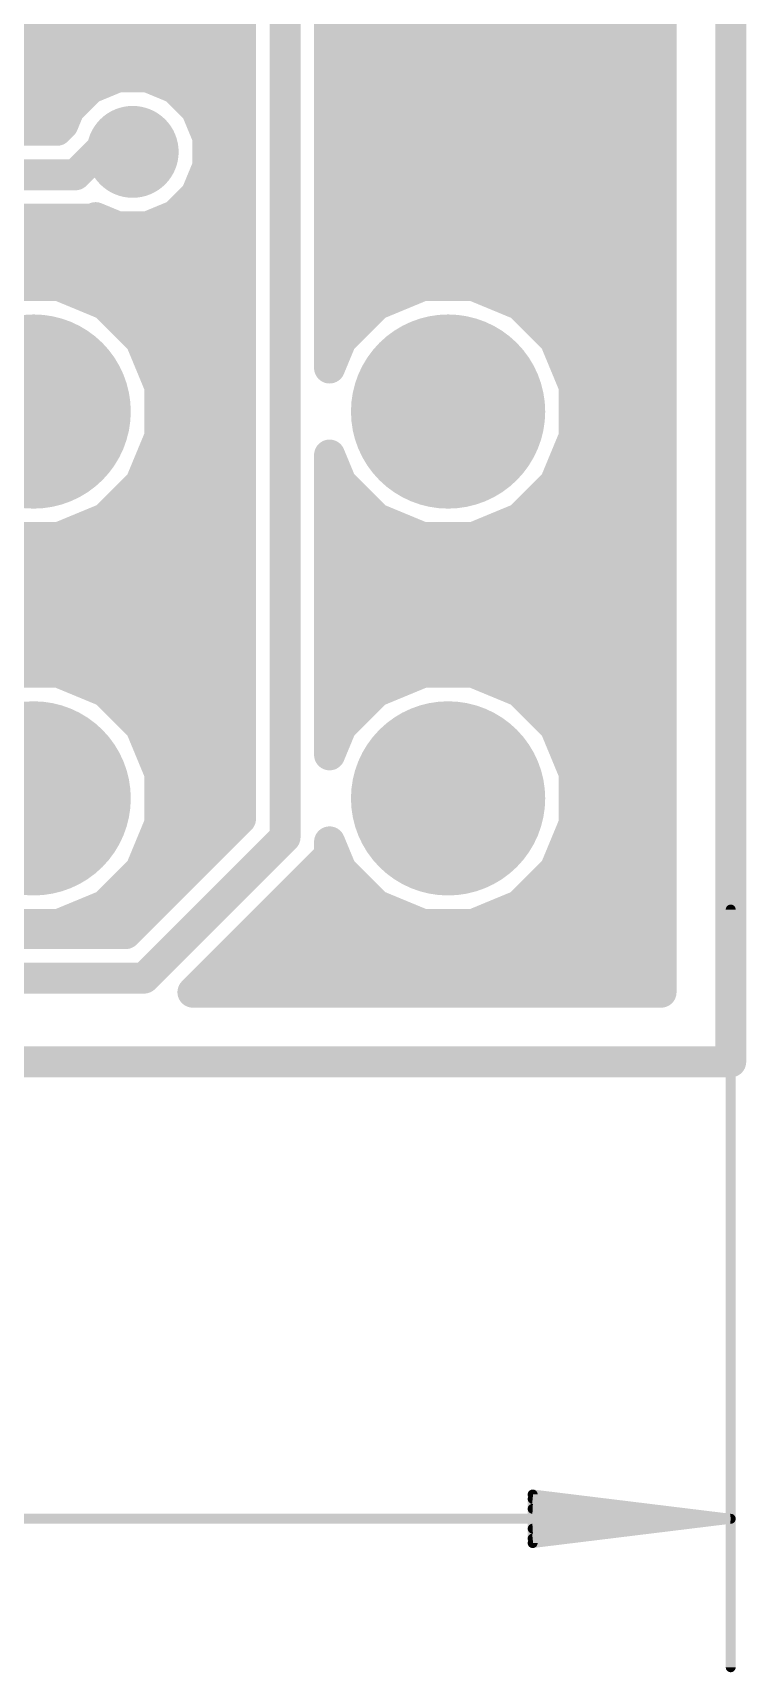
# Model space of a CAD drawing. Extents: x -22.4 to 22.4, y -27 to 9.2.
# Drawn here: x 9.84 to 19.2, y -27.02 to -5.49 of the extents above; entities that cross this region are included whole.
import ezdxf

# ---------------------------------------------------------------- set-up
doc = ezdxf.new("R2010")
doc.units = 0
for name, color, linetype in [('16', 175, 'CONTINUOUS'), ('17', 82, 'CONTINUOUS'), ('18', 82, 'CONTINUOUS'), ('20', 7, 'CONTINUOUS')]:
    doc.layers.add(name, color=color, linetype=linetype)

# ---------------------------------------------------------------- blocks, each defined once
blk = doc.blocks.new('ROUNDP')
at = {"const_width": 0.5}
blk.add_lwpolyline([(0, -0.25, 1), (0, 0.25, 1), (0, -0.25)], format="xyb", dxfattribs=at)
blk = doc.blocks.new('ROUNDV')
at = {"const_width": 0.5}
blk.add_lwpolyline([(0, -0.25, 1), (0, 0.25, 1), (0, -0.25)], format="xyb", dxfattribs=at)

msp = doc.modelspace()

# ---------------------------------------------------------------- linework, layer by layer
at = {"layer": '16', "const_width": 0.4064}
for points in [[(18.0856, 2.8319), (18.0856, -18.0856)], [(13.7342, -9.8887), (13.7342, -0.308)], [(13.15, -16.05), (13.15, -0.55)], [(12.5658, -0.792), (12.5658, -15.808)], [(3.8342, -5.2832), (12.5658, -5.2832)], [(13.7342, -5.2832), (18.0856, -5.2832)], [(3.8342, -5.6896), (12.5658, -5.6896)], [(13.7342, -5.6896), (18.0856, -5.6896)], [(8.302, -6.096), (10.8813, -6.096)], [(10.5925, -6.2156), (10.3156, -6.4925)], [(10.9542, -6.0658), (10.5925, -6.2156)], [(11.3458, -6.0658), (10.9542, -6.0658)], [(11.7075, -6.2156), (11.3458, -6.0658)], [(11.4187, -6.096), (12.5658, -6.096)], [(11.9844, -6.4925), (11.7075, -6.2156)], [(13.7342, -6.096), (18.0856, -6.096)], [(8.302, -6.5024), (10.3115, -6.5024)], [(10.3156, -6.4925), (10.2338, -6.69)], [(12.1342, -6.8542), (11.9844, -6.4925)], [(11.9885, -6.5024), (12.5658, -6.5024)], [(13.7342, -6.5024), (18.0856, -6.5024)], [(10.1568, -6.767), (8.302, -6.767)], [(10.2338, -6.69), (10.1568, -6.767)], [(12.1342, -7.2458), (12.1342, -6.8542)], [(10.3988, -7.3512), (10.7, -7.05)], [(10.7, -7.05), (11.15, -7.05)], [(12.1342, -6.9088), (12.5658, -6.9088)], [(13.7342, -6.9088), (18.0856, -6.9088)], [(11.9844, -7.6075), (12.1342, -7.2458)], [(7.3114, -7.3512), (10.3988, -7.3512)], [(12.1054, -7.3152), (12.5658, -7.3152)], [(13.7342, -7.3152), (18.0856, -7.3152)], [(11.7075, -7.8844), (11.9844, -7.6075)], [(11.8703, -7.7216), (12.5658, -7.7216)], [(13.7342, -7.7216), (18.0856, -7.7216)], [(8.302, -7.9354), (10.6408, -7.9354)], [(10.6408, -7.9354), (10.6627, -7.9135)], [(10.6627, -7.9135), (10.9542, -8.0342)], [(11.3458, -8.0342), (11.7075, -7.8844)], [(8.302, -8.128), (12.5658, -8.128)], [(10.9542, -8.0342), (11.3458, -8.0342)], [(13.7342, -8.128), (18.0856, -8.128)], [(8.302, -8.5344), (12.5658, -8.5344)], [(13.7342, -8.5344), (18.0856, -8.5344)], [(10.1794, -8.804), (9.5206, -8.804)], [(10.788, -9.0561), (10.1794, -8.804)], [(14.9606, -8.804), (14.352, -9.0561)], [(15.6194, -8.804), (14.9606, -8.804)], [(16.228, -9.0561), (15.6194, -8.804)], [(10.5097, -8.9408), (12.5658, -8.9408)], [(13.7342, -8.9408), (14.6303, -8.9408)], [(15.9497, -8.9408), (18.0856, -8.9408)], [(11.2539, -9.522), (10.788, -9.0561)], [(14.352, -9.0561), (13.8861, -9.522)], [(16.6939, -9.522), (16.228, -9.0561)], [(11.0791, -9.3472), (12.5658, -9.3472)], [(13.7342, -9.3472), (14.0609, -9.3472)], [(16.5191, -9.3472), (18.0856, -9.3472)], [(11.506, -10.1306), (11.2539, -9.522)], [(13.8861, -9.522), (13.7342, -9.8887)], [(16.946, -10.1306), (16.6939, -9.522)], [(11.3498, -9.7536), (12.5658, -9.7536)], [(13.7342, -9.7536), (13.7902, -9.7536)], [(16.7898, -9.7536), (18.0856, -9.7536)], [(11.506, -10.7894), (11.506, -10.1306)], [(11.506, -10.16), (12.5658, -10.16)], [(16.946, -10.7894), (16.946, -10.1306)], [(16.946, -10.16), (18.0856, -10.16)], [(11.506, -10.5664), (12.5658, -10.5664)], [(16.946, -10.5664), (18.0856, -10.5664)], [(11.2539, -11.398), (11.506, -10.7894)], [(16.6939, -11.398), (16.946, -10.7894)], [(11.43, -10.9728), (12.5658, -10.9728)], [(13.7342, -14.9687), (13.7342, -11.0313)], [(13.7342, -11.0313), (13.8861, -11.398)], [(16.87, -10.9728), (18.0856, -10.9728)], [(10.788, -11.8639), (11.2539, -11.398)], [(11.2617, -11.3792), (12.5658, -11.3792)], [(13.7342, -11.3792), (13.8783, -11.3792)], [(13.8861, -11.398), (14.352, -11.8639)], [(16.228, -11.8639), (16.6939, -11.398)], [(16.7017, -11.3792), (18.0856, -11.3792)], [(10.8663, -11.7856), (12.5658, -11.7856)], [(13.7342, -11.7856), (14.2737, -11.7856)], [(16.3063, -11.7856), (18.0856, -11.7856)], [(10.1794, -12.116), (10.788, -11.8639)], [(14.352, -11.8639), (14.9606, -12.116)], [(15.6194, -12.116), (16.228, -11.8639)], [(7.1796, -12.192), (12.5658, -12.192)], [(9.5206, -12.116), (10.1794, -12.116)], [(13.7342, -12.192), (18.0856, -12.192)], [(14.9606, -12.116), (15.6194, -12.116)], [(7.2572, -12.5984), (12.5658, -12.5984)], [(13.7342, -12.5984), (18.0856, -12.5984)], [(7.2572, -13.0048), (12.5658, -13.0048)], [(13.7342, -13.0048), (18.0856, -13.0048)], [(5.2032, -13.4112), (12.5658, -13.4112)], [(13.7342, -13.4112), (18.0856, -13.4112)], [(7.2572, -13.8176), (12.5658, -13.8176)], [(10.1794, -13.884), (9.5206, -13.884)], [(10.788, -14.1361), (10.1794, -13.884)], [(13.7342, -13.8176), (18.0856, -13.8176)], [(14.9606, -13.884), (14.352, -14.1361)], [(15.6194, -13.884), (14.9606, -13.884)], [(16.228, -14.1361), (15.6194, -13.884)], [(11.2539, -14.602), (10.788, -14.1361)], [(14.352, -14.1361), (13.8861, -14.602)], [(16.6939, -14.602), (16.228, -14.1361)], [(10.8759, -14.224), (12.5658, -14.224)], [(13.7342, -14.224), (14.2641, -14.224)], [(16.3159, -14.224), (18.0856, -14.224)], [(11.506, -15.2106), (11.2539, -14.602)], [(13.8861, -14.602), (13.7342, -14.9687)], [(16.946, -15.2106), (16.6939, -14.602)], [(11.2657, -14.6304), (12.5658, -14.6304)], [(13.7342, -14.6304), (13.8743, -14.6304)], [(16.7057, -14.6304), (18.0856, -14.6304)], [(11.434, -15.0368), (12.5658, -15.0368)], [(16.874, -15.0368), (18.0856, -15.0368)], [(11.506, -15.8694), (11.506, -15.2106)], [(16.946, -15.8694), (16.946, -15.2106)], [(11.506, -15.4432), (12.5658, -15.4432)], [(16.946, -15.4432), (18.0856, -15.4432)], [(12.5658, -15.808), (11.058, -17.3158)], [(11.2539, -16.478), (11.506, -15.8694)], [(11.506, -15.8496), (12.5242, -15.8496)], [(16.6939, -16.478), (16.946, -15.8694)], [(16.946, -15.8496), (18.0856, -15.8496)], [(11.3, -17.9), (13.15, -16.05)], [(13.7342, -16.292), (13.7342, -16.1113)], [(13.7342, -16.1113), (13.8861, -16.478)], [(11.3459, -16.256), (12.1178, -16.256)], [(13.392, -16.6342), (13.7342, -16.292)], [(13.7342, -16.256), (13.7941, -16.256)], [(16.7859, -16.256), (18.0856, -16.256)], [(10.788, -16.9439), (11.2539, -16.478)], [(13.8861, -16.478), (14.352, -16.9439)], [(16.228, -16.9439), (16.6939, -16.478)], [(11.0695, -16.6624), (11.7114, -16.6624)], [(11.9406, -18.0856), (13.392, -16.6342)], [(13.3638, -16.6624), (14.0705, -16.6624)], [(16.5095, -16.6624), (18.0856, -16.6624)], [(10.1794, -17.196), (10.788, -16.9439)], [(14.352, -16.9439), (14.9606, -17.196)], [(15.6194, -17.196), (16.228, -16.9439)], [(9.5206, -17.196), (10.1794, -17.196)], [(10.4865, -17.0688), (11.305, -17.0688)], [(12.9574, -17.0688), (14.6535, -17.0688)], [(14.9606, -17.196), (15.6194, -17.196)], [(15.9265, -17.0688), (18.0856, -17.0688)], [(11.058, -17.3158), (6.9308, -17.3158)], [(12.551, -17.4752), (18.0856, -17.4752)], [(-1.9, -17.9), (11.3, -17.9)], [(12.1446, -17.8816), (18.0856, -17.8816)], [(18.0856, -18.0856), (11.9406, -18.0856)]]:
    msp.add_lwpolyline(points, dxfattribs=at)
at = {"layer": '16', "const_width": 0.2032}
for points in [[(12.5658, -5.3848, 1), (12.5658, -5.1816)], [(13.7342, -5.1816, 1), (13.7342, -5.3848)], [(18.0856, -5.3848, 1), (18.0856, -5.1816)], [(12.5658, -5.7912, 1), (12.5658, -5.588)], [(13.7342, -5.588, 1), (13.7342, -5.7912)], [(18.0856, -5.7912, 1), (18.0856, -5.588)], [(10.5536, -6.1218, 1), (10.6314, -6.3095)], [(10.6643, -6.2875, 1), (10.5207, -6.1438)], [(10.9542, -5.9642, 1), (10.9542, -6.1674)], [(10.8813, -6.1976, 1), (10.8813, -5.9944)], [(10.9931, -6.1597, 1), (10.9153, -5.9719)], [(11.3846, -5.9719, 1), (11.3069, -6.1597)], [(11.4187, -5.9944, 1), (11.4187, -6.1976)], [(11.3458, -6.1674, 1), (11.3458, -5.9642)], [(11.7793, -6.1438, 1), (11.6357, -6.2875)], [(11.6686, -6.3095, 1), (11.7464, -6.1218)], [(12.5658, -6.1976, 1), (12.5658, -5.9944)], [(13.7342, -5.9944, 1), (13.7342, -6.1976)], [(18.0856, -6.1976, 1), (18.0856, -5.9944)], [(10.2438, -6.4207, 1), (10.3875, -6.5643)], [(10.4095, -6.5314, 1), (10.2218, -6.4536)], [(10.3115, -6.604, 1), (10.3115, -6.4008)], [(12.0782, -6.4536, 1), (11.8905, -6.5314)], [(11.9885, -6.4008, 1), (11.9885, -6.604)], [(11.9125, -6.5643, 1), (12.0562, -6.4207)], [(12.5658, -6.604, 1), (12.5658, -6.4008)], [(13.7342, -6.4008, 1), (13.7342, -6.604)], [(18.0856, -6.604, 1), (18.0856, -6.4008)], [(10.085, -6.6952, 1), (10.2287, -6.8388)], [(10.14, -6.6511, 1), (10.3277, -6.7289)], [(10.1568, -6.8686, 1), (10.1568, -6.6654)], [(10.3057, -6.7618, 1), (10.162, -6.6181)], [(12.2358, -6.8542, 1), (12.0326, -6.8542)], [(10.7, -6.9484, 1), (10.7, -7.1516)], [(10.7718, -7.1218, 1), (10.6282, -6.9782)], [(11.15, -7.1516, 1), (11.15, -6.9484)], [(12.1342, -6.8072, 1), (12.1342, -7.0104)], [(12.0403, -6.8931, 1), (12.2281, -6.8153)], [(12.5658, -7.0104, 1), (12.5658, -6.8072)], [(13.7342, -6.8072, 1), (13.7342, -7.0104)], [(18.0856, -7.0104, 1), (18.0856, -6.8072)], [(12.2281, -7.2846, 1), (12.0403, -7.2069)], [(10.327, -7.2794, 1), (10.4706, -7.423)], [(10.3988, -7.4528, 1), (10.3988, -7.2496)], [(12.1054, -7.2136, 1), (12.1054, -7.4168)], [(12.0326, -7.2458, 1), (12.2358, -7.2458)], [(12.5658, -7.4168, 1), (12.5658, -7.2136)], [(13.7342, -7.2136, 1), (13.7342, -7.4168)], [(18.0856, -7.4168, 1), (18.0856, -7.2136)], [(11.8703, -7.62, 1), (11.8703, -7.8232)], [(11.8905, -7.5686, 1), (12.0782, -7.6464)], [(12.0562, -7.6793, 1), (11.9125, -7.5357)], [(12.5658, -7.8232, 1), (12.5658, -7.62)], [(13.7342, -7.62, 1), (13.7342, -7.8232)], [(18.0856, -7.8232, 1), (18.0856, -7.62)], [(10.7016, -7.8196, 1), (10.6238, -8.0073)], [(10.7346, -7.9853, 1), (10.5909, -7.8416)], [(10.6408, -8.037, 1), (10.6408, -7.8338)], [(11.6357, -7.8125, 1), (11.7793, -7.9562)], [(11.7464, -7.9782, 1), (11.6686, -7.7905)], [(10.5689, -7.8636, 1), (10.7126, -8.0072)], [(10.9542, -7.9326, 1), (10.9542, -8.1358)], [(10.9153, -8.1281, 1), (10.9931, -7.9403)], [(11.3069, -7.9403, 1), (11.3846, -8.1281)], [(11.3458, -8.1358, 1), (11.3458, -7.9326)], [(12.5658, -8.2296, 1), (12.5658, -8.0264)], [(13.7342, -8.0264, 1), (13.7342, -8.2296)], [(18.0856, -8.2296, 1), (18.0856, -8.0264)], [(12.5658, -8.636, 1), (12.5658, -8.4328)], [(13.7342, -8.4328, 1), (13.7342, -8.636)], [(18.0856, -8.636, 1), (18.0856, -8.4328)], [(10.2183, -8.7101, 1), (10.1405, -8.8979)], [(10.1794, -8.9056, 1), (10.1794, -8.7024)], [(14.9606, -8.7024, 1), (14.9606, -8.9056)], [(14.9995, -8.8979, 1), (14.9217, -8.7101)], [(15.6583, -8.7101, 1), (15.5805, -8.8979)], [(15.6194, -8.9056, 1), (15.6194, -8.7024)], [(10.5097, -8.8392, 1), (10.5097, -9.0424)], [(12.5658, -9.0424, 1), (12.5658, -8.8392)], [(13.7342, -8.8392, 1), (13.7342, -9.0424)], [(14.6303, -9.0424, 1), (14.6303, -8.8392)], [(15.9497, -8.8392, 1), (15.9497, -9.0424)], [(18.0856, -9.0424, 1), (18.0856, -8.8392)], [(10.8599, -8.9843, 1), (10.7162, -9.128)], [(10.7492, -9.15, 1), (10.8269, -8.9622)], [(14.3131, -8.9622, 1), (14.3908, -9.15)], [(14.4238, -9.128, 1), (14.2801, -8.9843)], [(16.2999, -8.9843, 1), (16.1562, -9.128)], [(16.1892, -9.15, 1), (16.2669, -8.9622)], [(11.0791, -9.2456, 1), (11.0791, -9.4488)], [(12.5658, -9.4488, 1), (12.5658, -9.2456)], [(13.7342, -9.2456, 1), (13.7342, -9.4488)], [(14.0609, -9.4488, 1), (14.0609, -9.2456)], [(16.5191, -9.2456, 1), (16.5191, -9.4488)], [(18.0856, -9.4488, 1), (18.0856, -9.2456)], [(11.3478, -9.4831, 1), (11.16, -9.5608)], [(11.182, -9.5938, 1), (11.3257, -9.4501)], [(13.8143, -9.4501, 1), (13.958, -9.5938)], [(13.98, -9.5608, 1), (13.7922, -9.4831)], [(16.7878, -9.4831, 1), (16.6, -9.5608)], [(16.622, -9.5938, 1), (16.7657, -9.4501)], [(11.3498, -9.652, 1), (11.3498, -9.8552)], [(12.5658, -9.8552, 1), (12.5658, -9.652)], [(13.7342, -9.652, 1), (13.7342, -9.8552)], [(13.7902, -9.8552, 1), (13.7902, -9.652)], [(16.7898, -9.652, 1), (16.7898, -9.8552)], [(18.0856, -9.8552, 1), (18.0856, -9.652)], [(13.6403, -9.8498, 1), (13.8281, -9.9276)], [(13.6326, -9.8887, 1), (13.8358, -9.8887)], [(11.6076, -10.1306, 1), (11.4044, -10.1306)], [(11.506, -10.0584, 1), (11.506, -10.2616)], [(11.4121, -10.1695, 1), (11.5999, -10.0917)], [(12.5658, -10.2616, 1), (12.5658, -10.0584)], [(17.0476, -10.1306, 1), (16.8444, -10.1306)], [(16.946, -10.0584, 1), (16.946, -10.2616)], [(16.8521, -10.1695, 1), (17.0399, -10.0917)], [(18.0856, -10.2616, 1), (18.0856, -10.0584)], [(11.506, -10.4648, 1), (11.506, -10.668)], [(12.5658, -10.668, 1), (12.5658, -10.4648)], [(16.946, -10.4648, 1), (16.946, -10.668)], [(18.0856, -10.668, 1), (18.0856, -10.4648)], [(11.4044, -10.7894, 1), (11.6076, -10.7894)], [(11.5999, -10.8283, 1), (11.4121, -10.7505)], [(16.8444, -10.7894, 1), (17.0476, -10.7894)], [(17.0399, -10.8283, 1), (16.8521, -10.7505)], [(11.43, -10.8712, 1), (11.43, -11.0744)], [(12.5658, -11.0744, 1), (12.5658, -10.8712)], [(13.8358, -11.0313, 1), (13.6326, -11.0313)], [(13.8281, -10.9924, 1), (13.6403, -11.0702)], [(16.87, -10.8712, 1), (16.87, -11.0744)], [(18.0856, -11.0744, 1), (18.0856, -10.8712)], [(11.2617, -11.2776, 1), (11.2617, -11.4808)], [(11.3257, -11.4699, 1), (11.182, -11.3262)], [(12.5658, -11.4808, 1), (12.5658, -11.2776)], [(13.7342, -11.2776, 1), (13.7342, -11.4808)], [(13.958, -11.3262, 1), (13.8143, -11.4699)], [(13.8783, -11.4808, 1), (13.8783, -11.2776)], [(16.7017, -11.2776, 1), (16.7017, -11.4808)], [(16.7657, -11.4699, 1), (16.622, -11.3262)], [(18.0856, -11.4808, 1), (18.0856, -11.2776)], [(11.16, -11.3592, 1), (11.3478, -11.4369)], [(13.7922, -11.4369, 1), (13.98, -11.3592)], [(16.6, -11.3592, 1), (16.7878, -11.4369)], [(10.8663, -11.684, 1), (10.8663, -11.8872)], [(12.5658, -11.8872, 1), (12.5658, -11.684)], [(13.7342, -11.684, 1), (13.7342, -11.8872)], [(14.2737, -11.8872, 1), (14.2737, -11.684)], [(16.3063, -11.684, 1), (16.3063, -11.8872)], [(18.0856, -11.8872, 1), (18.0856, -11.684)], [(10.7162, -11.792, 1), (10.8599, -11.9357)], [(10.8269, -11.9578, 1), (10.7492, -11.77)], [(14.3908, -11.77, 1), (14.3131, -11.9578)], [(14.2801, -11.9357, 1), (14.4238, -11.792)], [(16.1562, -11.792, 1), (16.2999, -11.9357)], [(16.2669, -11.9578, 1), (16.1892, -11.77)], [(10.1405, -12.0221, 1), (10.2183, -12.2099)], [(10.1794, -12.2176, 1), (10.1794, -12.0144)], [(12.5658, -12.2936, 1), (12.5658, -12.0904)], [(13.7342, -12.0904, 1), (13.7342, -12.2936)], [(14.9606, -12.0144, 1), (14.9606, -12.2176)], [(14.9217, -12.2099, 1), (14.9995, -12.0221)], [(15.5805, -12.0221, 1), (15.6583, -12.2099)], [(15.6194, -12.2176, 1), (15.6194, -12.0144)], [(18.0856, -12.2936, 1), (18.0856, -12.0904)], [(12.5658, -12.7, 1), (12.5658, -12.4968)], [(13.7342, -12.4968, 1), (13.7342, -12.7)], [(18.0856, -12.7, 1), (18.0856, -12.4968)], [(12.5658, -13.1064, 1), (12.5658, -12.9032)], [(13.7342, -12.9032, 1), (13.7342, -13.1064)], [(18.0856, -13.1064, 1), (18.0856, -12.9032)], [(12.5658, -13.5128, 1), (12.5658, -13.3096)], [(13.7342, -13.3096, 1), (13.7342, -13.5128)], [(18.0856, -13.5128, 1), (18.0856, -13.3096)], [(10.2183, -13.7901, 1), (10.1405, -13.9779)], [(10.1794, -13.9856, 1), (10.1794, -13.7824)], [(12.5658, -13.9192, 1), (12.5658, -13.716)], [(13.7342, -13.716, 1), (13.7342, -13.9192)], [(14.9606, -13.7824, 1), (14.9606, -13.9856)], [(14.9995, -13.9779, 1), (14.9217, -13.7901)], [(15.6583, -13.7901, 1), (15.5805, -13.9779)], [(15.6194, -13.9856, 1), (15.6194, -13.7824)], [(18.0856, -13.9192, 1), (18.0856, -13.716)], [(10.8599, -14.0643, 1), (10.7162, -14.208)], [(10.7492, -14.23, 1), (10.8269, -14.0422)], [(14.3131, -14.0422, 1), (14.3908, -14.23)], [(14.4238, -14.208, 1), (14.2801, -14.0643)], [(16.2999, -14.0643, 1), (16.1562, -14.208)], [(16.1892, -14.23, 1), (16.2669, -14.0422)], [(10.8759, -14.1224, 1), (10.8759, -14.3256)], [(12.5658, -14.3256, 1), (12.5658, -14.1224)], [(13.7342, -14.1224, 1), (13.7342, -14.3256)], [(14.2641, -14.3256, 1), (14.2641, -14.1224)], [(16.3159, -14.1224, 1), (16.3159, -14.3256)], [(18.0856, -14.3256, 1), (18.0856, -14.1224)], [(11.3478, -14.5631, 1), (11.16, -14.6408)], [(13.98, -14.6408, 1), (13.7922, -14.5631)], [(16.7878, -14.5631, 1), (16.6, -14.6408)], [(11.2657, -14.5288, 1), (11.2657, -14.732)], [(11.182, -14.6738, 1), (11.3257, -14.5301)], [(12.5658, -14.732, 1), (12.5658, -14.5288)], [(13.7342, -14.5288, 1), (13.7342, -14.732)], [(13.8143, -14.5301, 1), (13.958, -14.6738)], [(13.8743, -14.732, 1), (13.8743, -14.5288)], [(16.7057, -14.5288, 1), (16.7057, -14.732)], [(16.622, -14.6738, 1), (16.7657, -14.5301)], [(18.0856, -14.732, 1), (18.0856, -14.5288)], [(11.434, -14.9352, 1), (11.434, -15.1384)], [(12.5658, -15.1384, 1), (12.5658, -14.9352)], [(13.6403, -14.9298, 1), (13.8281, -15.0076)], [(16.874, -14.9352, 1), (16.874, -15.1384)], [(18.0856, -15.1384, 1), (18.0856, -14.9352)], [(11.6076, -15.2106, 1), (11.4044, -15.2106)], [(13.6326, -14.9687, 1), (13.8358, -14.9687)], [(17.0476, -15.2106, 1), (16.8444, -15.2106)], [(11.506, -15.3416, 1), (11.506, -15.5448)], [(11.4121, -15.2495, 1), (11.5999, -15.1717)], [(12.5658, -15.5448, 1), (12.5658, -15.3416)], [(16.946, -15.3416, 1), (16.946, -15.5448)], [(16.8521, -15.2495, 1), (17.0399, -15.1717)], [(18.0856, -15.5448, 1), (18.0856, -15.3416)], [(11.506, -15.748, 1), (11.506, -15.9512)], [(11.5999, -15.9083, 1), (11.4121, -15.8305)], [(12.4642, -15.808, 1), (12.6674, -15.808)], [(12.6376, -15.8799, 1), (12.494, -15.7362)], [(12.5242, -15.9512, 1), (12.5242, -15.748)], [(16.946, -15.748, 1), (16.946, -15.9512)], [(17.0399, -15.9083, 1), (16.8521, -15.8305)], [(18.0856, -15.9512, 1), (18.0856, -15.748)], [(11.4044, -15.8694, 1), (11.6076, -15.8694)], [(13.2218, -16.1218, 1), (13.0782, -15.9782)], [(13.8358, -16.1113, 1), (13.6326, -16.1113)], [(13.8281, -16.0724, 1), (13.6403, -16.1502)], [(16.8444, -15.8694, 1), (17.0476, -15.8694)], [(11.3459, -16.1544, 1), (11.3459, -16.3576)], [(12.1178, -16.3576, 1), (12.1178, -16.1544)], [(13.0484, -16.05, 1), (13.2516, -16.05)], [(13.7342, -16.1544, 1), (13.7342, -16.3576)], [(13.806, -16.3638, 1), (13.6624, -16.2201)], [(13.7941, -16.3576, 1), (13.7941, -16.1544)], [(16.7859, -16.1544, 1), (16.7859, -16.3576)], [(18.0856, -16.3576, 1), (18.0856, -16.1544)], [(11.16, -16.4392, 1), (11.3478, -16.5169)], [(11.3257, -16.5499, 1), (11.182, -16.4062)], [(13.6326, -16.292, 1), (13.8358, -16.292)], [(13.958, -16.4062, 1), (13.8143, -16.5499)], [(13.7922, -16.5169, 1), (13.98, -16.4392)], [(16.6, -16.4392, 1), (16.7878, -16.5169)], [(16.7657, -16.5499, 1), (16.622, -16.4062)], [(11.0695, -16.5608, 1), (11.0695, -16.764)], [(11.7114, -16.764, 1), (11.7114, -16.5608)], [(13.3638, -16.5608, 1), (13.3638, -16.764)], [(13.3201, -16.5624, 1), (13.4638, -16.706)], [(13.4638, -16.706, 1), (13.3201, -16.5624)], [(14.0705, -16.764, 1), (14.0705, -16.5608)], [(16.5095, -16.5608, 1), (16.5095, -16.764)], [(18.0856, -16.764, 1), (18.0856, -16.5608)], [(10.7162, -16.872, 1), (10.8599, -17.0157)], [(10.8269, -17.0378, 1), (10.7492, -16.85)], [(14.3908, -16.85, 1), (14.3131, -17.0378)], [(14.2801, -17.0157, 1), (14.4238, -16.872)], [(16.1562, -16.872, 1), (16.2999, -17.0157)], [(16.2669, -17.0378, 1), (16.1892, -16.85)], [(10.1405, -17.1021, 1), (10.2183, -17.2899)], [(10.1794, -17.2976, 1), (10.1794, -17.0944)], [(10.4865, -16.9672, 1), (10.4865, -17.1704)], [(11.305, -17.1704, 1), (11.305, -16.9672)], [(12.9574, -16.9672, 1), (12.9574, -17.1704)], [(14.6535, -17.1704, 1), (14.6535, -16.9672)], [(14.9606, -17.0944, 1), (14.9606, -17.2976)], [(14.9217, -17.2899, 1), (14.9995, -17.1021)], [(15.5805, -17.1021, 1), (15.6583, -17.2899)], [(15.6194, -17.2976, 1), (15.6194, -17.0944)], [(15.9265, -16.9672, 1), (15.9265, -17.1704)], [(18.0856, -17.1704, 1), (18.0856, -16.9672)], [(10.9862, -17.244, 1), (11.1299, -17.3876)], [(11.058, -17.4174, 1), (11.058, -17.2142)], [(12.551, -17.3736, 1), (12.551, -17.5768)], [(18.0856, -17.5768, 1), (18.0856, -17.3736)], [(11.2282, -17.8282, 1), (11.3718, -17.9718)], [(11.3, -18.0016, 1), (11.3, -17.7984)], [(12.1446, -17.78, 1), (12.1446, -17.9832)], [(18.0856, -17.9832, 1), (18.0856, -17.78)], [(11.9406, -17.984, 1), (11.9406, -18.1872)], [(11.8687, -18.0138, 1), (12.0124, -18.1574)], [(17.984, -18.0856, 1), (18.1872, -18.0856)], [(18.0856, -18.1872, 1), (18.0856, -17.984)]]:
    msp.add_lwpolyline(points, format="xyb", dxfattribs=at)
at = {"layer": '20'}
for points, const_width in [([(19, -19), (19, 2.65)], 0.4064), ([(19, -17), (19, -26.95)], 0.13), ([(-19, -19), (19, -19)], 0.4064), ([(19, -25), (16.4, -24.6808)], 0.13), ([(16.4, -24.6808), (16.4, -25.3192)], 0.13), ([(19, -25), (16.4, -24.74)], 0.13), ([(-19, -25), (19, -25)], 0.13), ([(19, -25), (16.4, -24.87)], 0.13), ([(16.4, -25.3192), (19, -25)], 0.13), ([(16.4, -25.13), (19, -25)], 0.13), ([(16.4, -25.26), (19, -25)], 0.13)]:
    msp.add_lwpolyline(points, dxfattribs=dict(at, const_width=const_width))
for points, const_width in [([(19.0325, -17, 1), (18.9675, -17)], 0.065), ([(18.8984, -19, 1), (19.1016, -19)], 0.2032), ([(19, -19.1016, 1), (19, -18.8984)], 0.2032), ([(16.404, -24.6485, 1), (16.396, -24.713)], 0.065), ([(16.4325, -24.6808, 1), (16.3675, -24.6808)], 0.065), ([(16.4032, -24.7077, 1), (16.3968, -24.7723)], 0.065), ([(16.4016, -24.8375, 1), (16.3984, -24.9025)], 0.065), ([(19.004, -25.0323, 1), (18.996, -24.9677)], 0.065), ([(18.996, -25.0323, 1), (19.004, -24.9677)], 0.065), ([(19.0032, -25.0323, 1), (18.9968, -24.9677)], 0.065), ([(18.9968, -25.0323, 1), (19.0032, -24.9677)], 0.065), ([(18.9984, -25.0325, 1), (19.0016, -24.9675)], 0.065), ([(19.0016, -25.0325, 1), (18.9984, -24.9675)], 0.065), ([(19, -25.0325, 1), (19, -24.9675)], 0.065), ([(16.3984, -25.0975, 1), (16.4016, -25.1625)], 0.065), ([(16.3968, -25.2277, 1), (16.4032, -25.2923)], 0.065), ([(16.396, -25.287, 1), (16.404, -25.3515)], 0.065), ([(16.3675, -25.3192, 1), (16.4325, -25.3192)], 0.065), ([(18.9675, -26.95, 1), (19.0325, -26.95)], 0.065)]:
    msp.add_lwpolyline(points, format="xyb", dxfattribs=dict(at, const_width=const_width))

# ---------------------------------------------------------------- block references
at = {"layer": '17', "xscale": 2.55, "yscale": 2.55, "rotation": 180}
for p in [(9.85, -10.46), (15.29, -10.46), (9.85, -15.54), (15.29, -15.54)]:
    msp.add_blockref('ROUNDP', p, dxfattribs=at)
at = {"layer": '18', "xscale": 1.2064, "yscale": 1.2064}
msp.add_blockref('ROUNDV', (11.15, -7.05), dxfattribs=at)

doc.saveas('drawing.dxf')
